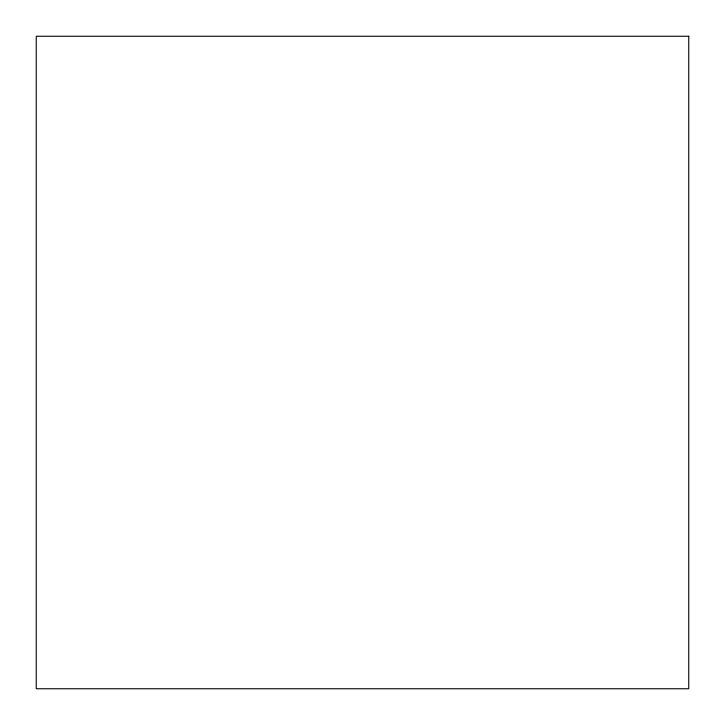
<?xml version="1.0" encoding="UTF-8"?>
<svg xmlns="http://www.w3.org/2000/svg" width="725" height="725" viewBox="0 0 725 725"><rect width="100%" height="100%" fill="white"/><g stroke="black" fill="none" stroke-linecap="round" stroke-linejoin="round"><path stroke-width="1.09" d="M688.75 36.25L36.25 36.25L36.25 688.75L688.75 688.75L688.75 36.25"/></g></svg>
